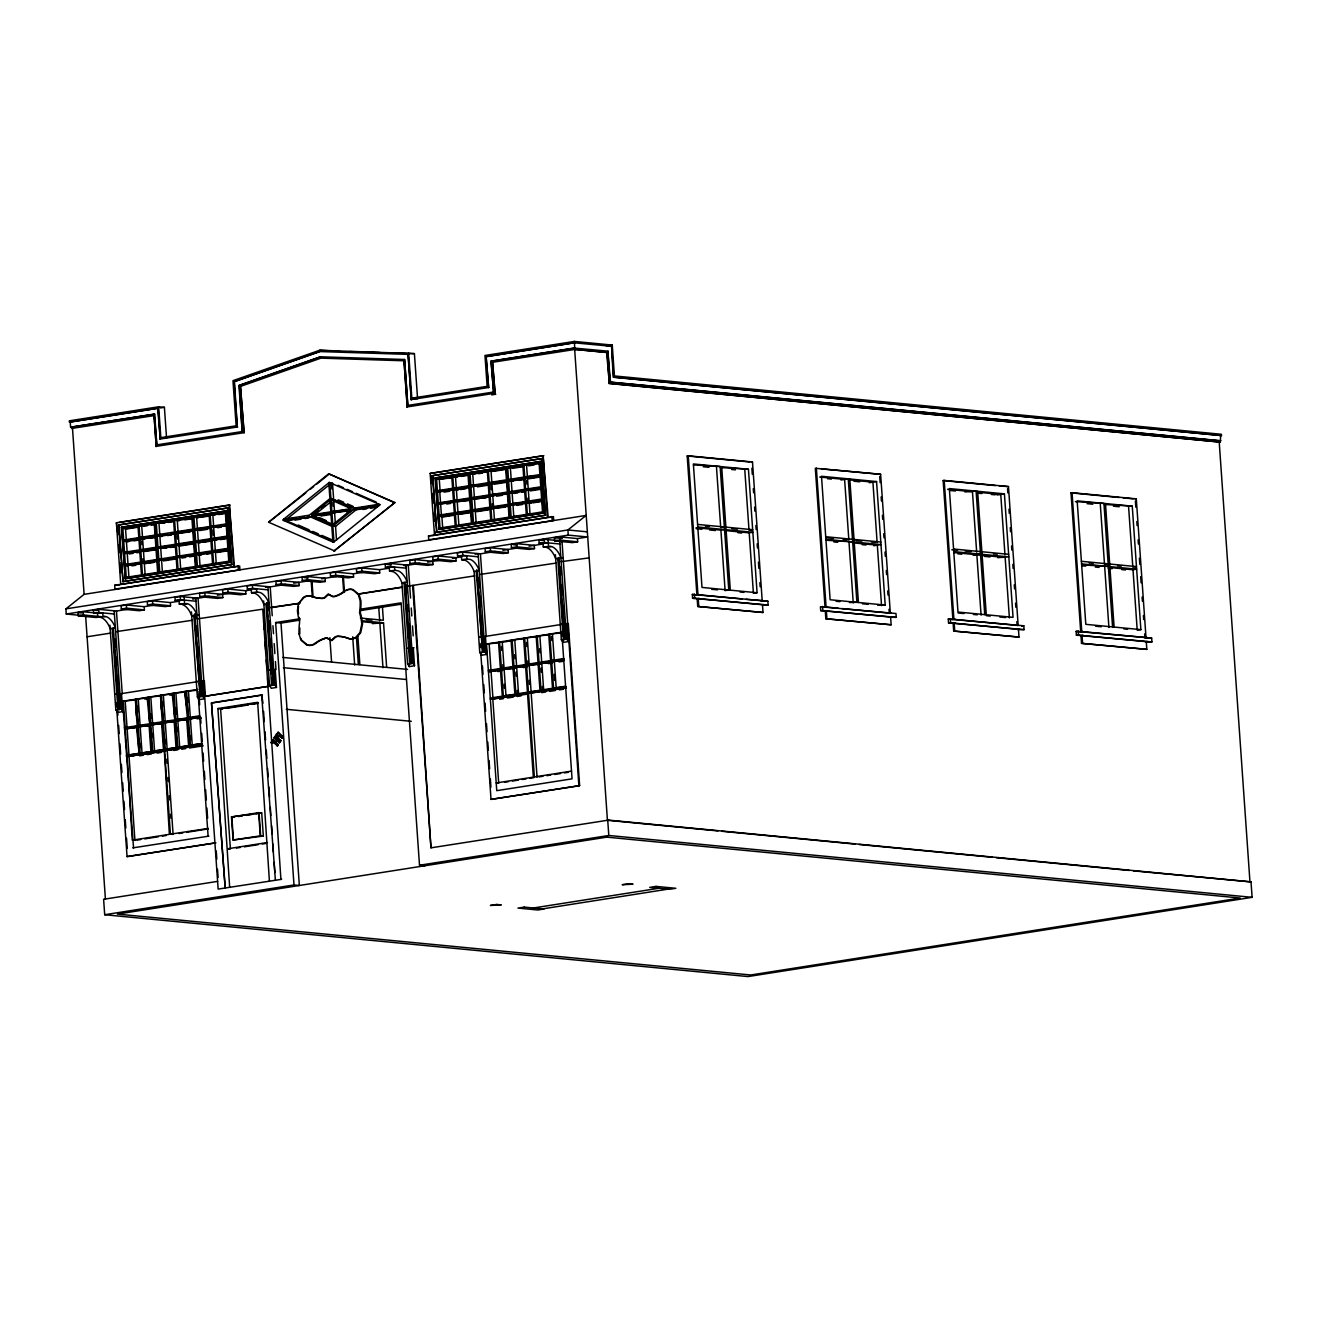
<?xml version="1.0" encoding="UTF-8"?>
<svg xmlns="http://www.w3.org/2000/svg" width="1318" height="1318" viewBox="0 0 1318 1318"><rect width="100%" height="100%" fill="white"/><g stroke="black" fill="none" stroke-linecap="round" stroke-linejoin="round"><path stroke-width="1.5" d="M344.377 637.072A39.985 32.225 -84.5 0 0 339.632 636.413A9.292 7.496 -84.5 0 0 335.711 637.022L331.988 640.532L327.095 638.192A9.292 7.496 -84.5 0 0 323.174 638.802A39.985 32.225 -84.5 0 0 315.529 642.937A13.246 10.676 -84.5 0 1 306.715 644.98L300.866 640.07L299.038 633.826A53.956 43.494 -84.5 0 1 299.647 622.014A53.989 43.527 -84.5 0 1 298.28 616.429L298.263 616.379A53.709 43.296 -84.5 0 1 297.423 610.662L298.346 603.99L303.387 597.351A13.246 10.676 -84.5 0 1 312.3 596.626L313.058 596.692A39.985 32.225 -84.5 0 0 321.098 598.356A9.292 7.496 -84.5 0 0 325.019 597.746L328.742 594.237L332.877 596.51A9.292 7.496 -84.5 0 0 336.798 595.884A39.985 32.225 -84.5 0 0 338.116 595.374M298.543 613.644A53.709 43.296 -84.5 0 1 298.181 610.745L298.494 606.231M312.086 596.675L312.168 596.642A39.985 32.225 -84.5 0 0 320.34 598.29A9.292 7.496 -84.5 0 0 324.261 597.664L327.984 594.154L332.103 596.428A9.292 7.496 -84.5 0 0 336.024 595.818A39.985 32.225 -84.5 0 0 343.668 591.683A13.246 10.676 -84.5 0 1 352.483 589.64L358.331 594.55L360.16 600.794A53.709 43.296 -84.5 0 1 360.127 606.659L360.111 606.708A53.989 43.527 -84.5 0 1 359.55 612.606A53.989 43.527 -84.5 0 1 361.791 623.958L359.946 632.656L355.811 637.269A13.246 10.676 -84.5 0 1 346.914 637.994A39.985 32.225 -84.5 0 0 338.858 636.33A9.292 7.496 -84.5 0 0 334.937 636.956L331.213 640.466L327.095 638.192M346.057 590.612A13.246 10.676 -84.5 0 1 353.257 589.706L359.089 594.632L360.934 600.876A53.709 43.296 -84.5 0 1 360.885 606.741L360.885 606.774A53.989 43.527 -84.5 0 1 360.308 612.672A53.989 43.527 -84.5 0 1 362.549 624.024L360.72 632.722L356.585 637.335A13.246 10.676 -84.5 0 1 347.672 638.077L346.914 637.994M299.104 604.056L300.01 602.046M300.422 601.403L304.145 597.433A13.246 10.676 -84.5 0 1 313.058 596.692L312.069 596.724M270.931 742.495L273.386 740.024L278.197 744.785L277.521 745.807L272.744 741.77L271.739 743.303L270.931 742.495L272.497 743.368L273.501 741.853L277.521 745.807M278.625 740.123L277.175 741.078L278.625 740.123L277.818 739.332L276.368 740.288L273.963 737.899L275.314 735.856L276.879 736.713L275.446 737.668L276.879 736.713M276.319 734.324L278.444 732.347L283.255 737.108L282.579 738.129L276.319 734.324L282.579 738.129M271.706 742.578L273.386 740.024M273.963 737.899L276.088 735.922M277.093 734.406L278.444 732.347M275.446 737.668L276.253 738.459L277.686 737.503L280.899 740.683L279.548 742.742L277.175 741.078M276.253 738.459L277.686 737.503M276.368 740.288L277.818 739.332M276.764 745.741L278.197 744.785M278.79 742.66L280.899 740.683M281.821 738.064L283.255 737.108M334.838 551.039L268.625 522.241L328.676 473.788L394.889 502.57L334.08 550.957L394.889 502.57M305.743 492.981L268.625 522.241M310.488 489.159L313.635 486.606M316.798 484.052L329.451 473.854M328.792 482.816L329.895 498.632L309.384 515.173L283.667 519.226L286.336 519.473L329.912 484.332M315.216 512.883L318.363 510.346M321.526 507.792L324.673 505.255M314.392 515.074L331.147 501.548M332.762 524.663L351.033 509.934L331.955 512.933L333.981 541.929M379.09 505.519L353.372 509.555L332.861 526.113L335.546 526.36L356.058 509.819L377.821 506.392M65.9 608.883L84.105 594.352L586.115 515.437L567.91 529.968L65.9 608.883L66.262 614.04L81.749 615.522M342.334 576.296L343.619 576.213L342.367 576.328M417.427 396.685L414.412 353.619L319.664 350.258L232.973 380.688L236.136 425.813L160.829 437.642L158.671 406.784L69.244 420.837L69.722 422.155L158.094 408.267L160.252 439.141L157.715 408.234L69.343 422.122M319.747 351.56L234.472 381.66L237.256 426.933L234.093 381.627L319.747 351.56L408.086 354.377L411.265 399.683L408.086 354.377M320.505 356.799L239.349 385.466L242.183 431.464L238.97 385.416L320.505 356.799L404.593 359.484L407.822 405.516L404.593 359.484M240.469 386.405L244.094 432.65L240.469 386.405L320.966 358.134L404.016 360.786L407.246 406.998L404.016 360.786M311.526 581.123L311.493 581.287M313.091 597.103L311.971 581.238M344.459 592.079L343.487 592.062L344.459 592.079L343.355 576.296M344.426 591.766L344.426 591.766A39.985 32.225 -84.5 0 1 341.346 593.775M1221.473 435.566L613.743 377.146L611.585 346.272L613.216 377.228L1221.473 435.566L1221.391 434.281L614.419 375.943L612.26 345.069L574.401 341.428L484.975 355.481L487.133 386.355L411.826 398.184L408.679 353.076M486.111 356.601L488.649 387.508L486.111 356.601L574.483 342.713M160.434 407.954L164.404 407.328L166.562 438.202L160.829 437.642M486.49 356.634L574.862 342.746M70.249 422.073L70.595 427.213L154.651 414.099L156.809 444.973L154.272 414.066M491.037 361.132L493.575 392.039L491.037 361.132L574.697 347.968L574.401 341.428M154.651 414.099L70.595 427.213M491.416 361.165L575.093 348.018M71.501 427.18L71.6 428.465L154.074 415.598L156.232 446.456L154.074 415.598M492.553 362.285L495.09 393.192L492.553 362.285L575.043 349.418M606.379 345.991L612.26 345.069M1220.929 440.772L610.514 382.088L607.845 351.296L610.003 382.171L1220.419 440.855L1220.567 435.615M607.17 352.499L574.648 349.385L607.17 352.499L609.328 383.373L1220.122 442.09L1220.023 440.805M159.873 439.092L237.652 426.966M410.87 399.634L488.649 387.508M156.43 444.94L242.578 431.497M407.443 405.483L493.575 392.039M155.853 446.423L244.094 432.65M406.867 406.965L495.09 393.192M491.713 394.889L495.782 394.247M606.642 352.581L609.328 383.373M229.365 504.992L233.681 566.74L120.729 584.5L116.412 522.752L229.365 504.992L234.439 566.822L237.932 566.262M434.479 535.174L430.162 473.426L543.115 455.682L548.189 517.496M119.18 522.505L230.123 505.074M543.873 455.748L430.162 473.426M118.669 524.992L227.833 507.941L231.787 564.532L123.019 581.633L118.669 524.992L227.833 507.941M432.436 475.683L541.583 458.615L545.537 515.206L436.769 532.307L432.436 475.683L541.583 458.615M121.338 527.282L226.301 510.873L229.892 562.325L125.309 578.767L121.338 527.282L226.301 510.873M435.088 477.956L540.051 461.547L543.659 512.999L439.075 529.441L435.088 477.956L540.051 461.547M122.854 528.436L138.011 526.047L138.818 537.629L123.661 540.018L122.854 528.436L127.434 528.88L138.818 527.085M139.065 525.898L154.222 523.51L155.03 535.075L139.873 537.464L139.065 525.898L155.013 524.07M156.315 523.18L173.581 520.462L174.388 532.044L157.122 534.762L156.315 523.18L164.734 523.015M174.619 520.297L191.868 517.595L192.692 529.161L175.426 531.879L174.619 520.297L179.215 520.742M201.242 528.502L194.784 528.831L193.96 517.266L225.345 512.323L226.152 523.905L210.995 526.294L210.172 514.712L214.768 515.157M440.097 490.955L437.411 490.691L436.604 479.109L454.446 476.984L439.289 479.373L440.097 490.955L443.886 490.345M452.815 476.572L467.989 474.183L468.796 485.765L453.623 488.138L452.815 476.572L457.412 477.001M470.081 473.854L487.331 471.136L488.138 482.717L470.888 485.436L470.081 473.854L474.661 474.299M488.368 470.971L505.634 468.269L506.441 479.834L489.192 482.553L488.368 470.971L492.965 471.416M507.727 467.939L522.884 465.551L523.691 477.132L508.534 479.505L507.727 467.939L523.674 466.111M523.938 465.386L539.095 462.997L539.902 474.579L524.745 476.968L523.938 465.386L539.886 463.557M138.802 526.607L125.523 528.699L126.33 540.265L123.661 540.018M174.338 521.022L159 523.427L159.808 535.009L157.122 534.762M192.642 518.139L177.304 520.561L178.111 532.143M226.119 512.883L212.857 514.976L213.664 526.541L217.454 525.948M468.763 474.744L455.501 476.819L456.308 488.401L469.57 486.309M488.088 471.696L472.75 474.118L473.557 485.683L477.396 485.09M506.392 468.829L491.054 471.234L491.861 482.816L503.361 481.004M143.646 526.327L147.435 525.734M151.224 525.141L155.03 524.548M168.572 522.406L172.411 521.813M184.965 519.836L190.715 518.93M200.451 517.397L208.03 516.211M218.557 514.564L224.241 513.658M450.674 478.072L436.604 479.109M461.201 476.408L466.885 475.518M478.5 473.689L482.339 473.096M494.876 471.119L506.392 469.307M512.307 468.384L523.691 466.588M528.518 465.831L534.218 464.941M194.784 528.831L209.941 526.459L209.134 514.877L211.803 515.124L196.646 517.513L197.453 529.095M437.411 490.691L452.585 488.303L451.777 476.737M128.225 539.968L139.609 538.189M146.331 537.134L150.137 536.525M163.63 534.416L167.468 533.806M171.307 533.197L175.146 532.604M180.022 531.829L193.449 529.721M205.031 527.908L210.715 527.002M221.243 525.355L226.927 524.465M447.675 489.752L453.359 488.863M481.235 484.48L486.985 483.574M515.009 479.175L520.692 478.286M524.745 476.968L536.904 475.732M123.744 541.303L138.917 538.914L139.675 549.853L124.518 552.242L123.744 541.303L128.34 541.747M139.955 538.749L155.129 536.377L155.886 547.299L140.729 549.688L139.955 538.749L144.552 539.194M160.664 547.234L157.979 546.97L157.221 536.047L177.156 533.592L159.89 536.294L160.664 547.234L170.253 545.718M175.525 533.164L192.774 530.446L193.532 541.385L176.282 544.103L175.525 533.164L189.693 532.093M194.866 530.116L210.04 527.744L210.798 538.667L195.624 541.055L194.866 530.116L210.814 528.287M211.078 527.579L226.235 525.19L227.009 536.129L211.836 538.502L211.078 527.579L227.026 525.75M437.51 491.976L452.667 489.588L453.441 500.527L438.268 502.916L437.51 491.976L454.957 489.818M453.721 489.423L468.879 487.05L469.653 497.973L454.479 500.362L453.721 489.423L458.302 489.868M470.971 486.721L488.237 484.003L488.994 494.942L471.745 497.644L470.971 486.721L488.994 484.563M489.275 483.838L506.524 481.119L507.298 492.059L490.032 494.777L489.275 483.838L507.298 481.68M508.616 480.806L523.79 478.418L524.548 489.34L509.391 491.729L508.616 480.806L513.213 481.235M524.828 478.253L540.001 475.864L540.759 486.803L525.602 489.176L524.828 478.253L529.424 478.698L540.792 476.902M139.692 539.474L126.429 541.566L127.187 552.489L124.518 552.242M155.903 536.92L142.641 539.013L143.398 549.952L140.729 549.688M193.532 531.006L178.194 533.428L178.968 544.35L176.282 544.103M469.669 487.594L456.39 489.686L457.165 500.626L454.479 500.362M524.564 478.978L511.302 481.054L512.059 491.993L509.391 491.729M540.775 476.424L527.513 478.5L528.271 489.439L539.655 487.66M134.024 540.841L139.708 539.952M150.236 538.304L155.919 537.414M167.551 535.569L171.389 534.976M199.463 530.561L207.041 529.375M217.569 527.711L221.358 527.118M443.985 492.125L449.685 491.235M460.196 489.571L465.88 488.681M477.478 486.853L488.978 485.04M493.871 484.283L507.282 482.174M518.897 480.345L524.58 479.455M331.856 511.648L350.95 508.649L331.032 499.901L331.856 511.648L347.903 509.802M379.007 504.234L353.29 508.27L330.933 498.468L329.829 482.652M699.001 594.55L696.909 594.879L687.189 455.962L688.243 455.797L752.496 461.975L762.216 600.893M286.336 519.473L296.237 517.925M300.191 517.299L304.145 516.672M316.304 514.761L329.665 512.669M357.936 508.221L371.791 506.046M375.745 505.42L379.699 504.794M283.749 520.511L312.152 516.722L332.63 525.717M331.724 524.828L311.806 516.096L330.9 513.097L332.927 542.093M312.152 516.722L286.434 520.758L333.784 541.55M311.806 516.096L331.675 513.658M331.955 512.933L351.807 510.494M295.034 520.083L300.982 519.16M304.936 518.534L308.89 517.908M320.982 516.013L330.521 514.514M346.848 511.944L350.67 511.351M362.681 509.456L366.635 508.83M370.605 508.204L376.536 507.282M157.979 546.97L175.245 544.268L174.47 533.329M132.871 551.599L138.571 550.71M149.082 549.046L154.783 548.156M182.79 543.757L194.306 541.945M200.204 541.023L211.572 539.227M216.416 538.469L227.783 536.673M442.453 502.833L453.837 501.054M459.059 500.329L470.427 498.534M476.325 497.611L489.752 495.502M490.032 494.777L498.468 494.135M502.306 493.525L506.145 492.916M517.76 491.103L523.444 490.197M124.6 553.527L139.774 551.138L140.532 562.078L125.375 564.45L124.6 553.527L140.548 551.698M140.812 550.973L155.985 548.585L156.743 559.524L141.586 561.913L140.812 550.973L145.408 551.418L156.776 549.622M158.078 548.255L175.327 545.553L176.085 556.476L158.835 559.194L158.078 548.255L166.496 548.107M176.365 545.388L193.631 542.67L194.389 553.609L177.139 556.311L176.365 545.388L180.961 545.817L192.461 544.021M195.723 542.341L213.565 540.215L198.392 542.604L199.166 553.527L196.481 553.28L195.723 542.341L200.303 542.785M211.934 539.787L227.091 537.414L227.866 548.337L212.692 550.726L211.934 539.787L216.514 540.232M438.367 504.201L453.524 501.812L454.282 512.751L439.125 515.124L438.367 504.201L453.919 502.339M454.578 501.647L469.735 499.258L470.493 510.198L455.336 512.587L454.578 501.647L468.631 500.593M471.828 498.929L489.077 496.227L489.851 507.15L472.585 509.868L471.828 498.929L485.996 497.874M490.131 496.062L507.381 493.344L508.155 504.283L490.889 506.985L490.131 496.062L508.138 493.904M509.473 493.014L524.646 490.642L525.404 501.565L510.247 503.954L509.473 493.014L525.421 491.186M525.684 490.477L540.858 488.088L541.616 499.011L526.459 501.4L525.684 490.477L541.632 488.649M156.76 549.145L143.497 551.237L144.255 562.16L157.517 560.084M176.085 546.113L160.747 548.519L161.504 559.458L165.343 558.848M194.389 543.23L179.05 545.636L179.808 556.575L177.139 556.311M227.882 537.958L214.603 540.051L215.378 550.99L224.851 549.491M470.51 499.819L457.247 501.911L458.005 512.834L467.495 511.351M489.851 496.787L474.496 499.192L475.271 510.132L490.609 507.71M129.197 553.955L132.986 553.362M136.775 552.769L140.565 552.176M170.335 547.497L176.085 546.591M204.109 542.192L209.793 541.286M220.32 539.639L226.004 538.749M446.736 504.036L450.525 503.443M496.639 496.194L502.389 495.288M514.069 493.459L517.859 492.866M521.648 492.273L525.437 491.663M530.281 490.906L541.649 489.126M693.532 464.892L720.139 466.523L728.772 590.019L725.114 590.596L720.897 530.133L696.036 527.744M751.458 462.14L752.496 461.975M196.481 553.28L211.654 550.891L210.88 539.952M445.204 514.761L450.904 513.855M125.375 564.45L131.833 564.12M135.622 563.527L141.306 562.621M169.182 558.239L174.932 557.349M185.574 555.669L191.324 554.763M202.956 552.934L206.745 552.341M495.486 506.952L501.235 506.046M505.074 505.437L508.913 504.843M510.247 503.954L526.195 502.125M526.459 501.4L534.811 500.774M538.601 500.165L542.406 499.571M125.457 565.735L140.614 563.363L141.438 574.928L126.264 577.317L125.457 565.735L141.405 563.906M141.669 563.198L156.826 560.809L157.649 572.391L142.476 574.763L141.669 563.198L146.265 563.626M158.918 560.479L176.184 557.761L176.991 569.343L159.742 572.061L158.918 560.479L176.942 558.321M177.222 557.596L194.487 554.894L195.295 566.46L178.029 569.178L177.222 557.596L195.245 555.455M196.58 554.565L211.737 552.176L212.544 563.758L197.387 566.13L196.58 554.565L201.16 555.01M212.791 552.011L227.948 549.622L228.755 561.204L213.598 563.593L212.791 552.011L217.371 552.456L228.755 550.66M439.207 516.425L454.38 514.036L455.188 525.618L440.031 527.991L439.207 516.425L443.804 516.854L455.171 515.074M455.418 513.872L470.592 511.483L471.399 523.065L456.242 525.454L455.418 513.872L460.015 514.317L471.383 512.521M489.934 508.451L490.741 520.017L473.491 522.735L472.684 511.153L492.619 508.699L475.353 511.417L476.16 522.999M490.988 508.287L508.237 505.568L509.045 517.15L491.795 519.852L490.988 508.287L505.156 507.216M510.33 505.239L525.503 502.85L526.31 514.432L511.137 516.821L510.33 505.239L526.277 503.41M526.541 502.685L541.714 500.313L542.522 511.878L527.348 514.267L526.541 502.685L531.138 503.13M157.616 561.369L144.337 563.445L145.161 575.027L156.529 573.231M212.528 552.736L199.249 554.812L200.056 566.394M228.739 550.183L215.46 552.275L216.267 563.84M455.155 514.597L441.892 516.672L442.7 528.254L440.031 527.991M471.366 512.043L458.104 514.119L458.911 525.701M508.995 506.128L493.657 508.534L494.464 520.116M542.489 500.856L529.226 502.949L530.034 514.531L533.823 513.921M131.948 565.883L135.738 565.29M148.16 563.33L153.844 562.44M163.514 560.924L176.942 558.816M181.818 558.041L185.657 557.448M189.479 556.839L195.245 555.932M206.86 554.104L210.649 553.511M488.78 509.786L477.264 511.598L472.684 511.153M516.821 505.387L522.505 504.481M533.032 502.833L540.611 501.647M721.836 467.626L748.443 469.257L757.076 592.738L753.418 593.314L749.201 532.851L726.251 530.643M842.153 608.587L890.342 613.216L880.622 474.299L815.315 468.285L825.035 607.203M134.634 576.674L140.318 575.785M159.742 572.061L173.91 570.513M184.553 568.832L190.303 567.926M201.951 566.097L205.756 565.504M209.546 564.911L213.335 564.302M218.162 563.544L223.862 562.654M444.594 527.958L450.278 527.068M462.7 525.108L466.49 524.515M478.088 522.686L483.838 521.78M487.676 521.187L491.515 520.577M496.392 519.819L500.23 519.21M504.053 518.6L507.891 518.007M511.137 516.821L517.612 516.475M521.401 515.882L525.19 515.289M537.612 513.328L543.296 512.438M124.93 578.734L229.892 562.325M438.68 529.408L543.659 512.999M122.64 581.6L231.787 564.532M436.39 532.274L545.537 515.206M114.732 585.241L239.662 565.999L239.942 569.854L114.995 589.113L114.732 585.241L119.74 584.846M428.482 535.915L553.428 516.672L553.692 520.528L428.762 539.787L428.482 535.915L430.014 536.064M431.76 535.8L547.431 517.414L543.115 455.682M549.936 517.216L553.428 516.672M840.95 479.999L848.265 478.846L856.898 602.326L849.418 602.54M880.622 474.299L821.345 468.862M869.254 482.717L876.569 481.564L885.202 605.061L877.722 605.259M66.262 614.04L568.272 535.124L587.63 536.97L577.432 538.584L559.606 536.871L554.367 537.695L554.598 540.907L572.424 542.621L577.646 541.797L577.432 538.584M78.207 615.803L83.446 614.979L101.272 616.692L96.033 617.516L78.207 615.803L77.993 612.573L83.215 611.75L95.094 612.903M105.489 616.379L102.969 616.132L102.755 612.919L93.644 613.364L93.413 610.152L98.636 609.328L116.462 611.041L127.714 609.278M126.363 604.978L121.124 605.802L121.355 609.015L139.181 610.728L144.403 609.904L144.173 606.692L126.363 604.978L126.577 608.191L144.403 609.904M152.509 600.86L147.27 601.683L147.501 604.896L165.327 606.609L170.549 605.786L170.335 602.573L152.509 600.86L152.723 604.072L170.549 605.786M203.829 680.862L198.046 598.224L180.22 596.51L174.997 597.334L175.212 600.547L184.322 600.102M204.801 592.639L199.562 593.462L199.792 596.675L217.618 598.388L222.841 597.581L222.627 594.352L204.801 592.639L205.015 595.868L222.841 597.581M227.8 589.031L222.577 589.854L222.808 593.067L240.617 594.78L245.856 593.957L245.626 590.744L227.8 589.031L228.03 592.243L245.856 593.957M285.891 584.418L270.206 586.872L252.381 585.159L247.158 585.983L247.372 589.195L256.483 588.751L256.713 591.963L251.491 592.787L251.26 589.574M281.146 580.645L275.923 581.469L276.137 584.681L293.963 586.395L299.186 585.571L298.972 582.358L281.146 580.645L281.377 583.858L299.186 585.571M307.292 576.526L302.069 577.35L302.283 580.563L320.109 582.276L325.332 581.469L325.118 578.24L307.292 576.526L307.522 579.755L325.332 581.469M335.53 572.094L330.307 572.918L330.521 576.131L348.347 577.844L353.57 577.02L353.356 573.808L335.53 572.094L335.761 575.307L353.57 577.02M361.676 567.976L356.453 568.799L356.667 572.012L374.493 573.725L379.716 572.918L379.502 569.689L361.676 567.976L361.906 571.205L379.716 572.918M410.557 598.026L408.267 565.175L390.441 563.461L385.202 564.285L385.433 567.498L394.543 567.053L394.774 570.266L389.535 571.089L389.321 567.877M415.022 559.59L409.783 560.414L410.013 563.643L427.839 565.356L433.062 564.532L432.831 561.303L415.022 559.59L415.236 562.819L433.062 564.532M438.021 555.982L432.798 556.806L433.012 560.018L450.838 561.732L456.077 560.908L455.847 557.695L438.021 555.982L438.251 559.194L456.077 560.908M495.42 551.468L480.427 553.824L462.602 552.11L457.379 552.934L457.593 556.147L466.704 555.702L466.934 558.914L461.695 559.738L461.481 556.525M490.312 547.761L485.09 548.585L485.304 551.797L503.13 553.511L508.369 552.687L508.138 549.474L490.312 547.761L490.543 550.973L508.369 552.687M516.458 543.642L511.236 544.466L511.45 547.695L529.276 549.408L534.515 548.585L534.284 545.355L516.458 543.642L516.689 546.871L534.515 548.585M548.288 542.884L539.177 543.329L538.947 540.116L544.186 539.293L557.761 540.594M93.644 613.364L98.866 612.54L114.402 614.04M121.355 609.015L126.577 608.191M147.501 604.896L152.723 604.072M175.212 600.547L180.451 599.723L195.97 601.222M199.792 596.675L205.015 595.868M222.808 593.067L228.03 592.243M247.372 589.195L252.611 588.372L268.131 589.871M276.137 584.681L281.377 583.858M302.283 580.563L307.522 579.755M330.521 576.131L335.761 575.307M356.667 572.012L361.906 571.205M385.433 567.498L390.655 566.674L406.191 568.173M410.013 563.643L415.236 562.819M433.012 560.018L438.251 559.194M457.593 556.147L462.832 555.339L478.352 556.822M485.304 551.797L490.543 550.973M511.45 547.695L516.689 546.871M539.177 543.329L544.4 542.505L559.936 544.005M554.598 540.907L559.837 540.083L577.646 541.797M265.544 587.218L267.916 586.658L274.77 684.734L276.483 687.452L271.244 688.276L269.547 685.558L263.633 600.992M403.588 565.521L405.96 564.961L412.831 663.036L414.527 665.755L409.305 666.579L407.591 663.86L401.924 582.82A19.688 11.401 81.1 0 0 393.061 571.666L389.535 571.089M954.973 619.163L952.881 619.493L943.161 480.576L944.199 480.411L1008.468 486.573L1018.171 625.506M144.173 606.692L155.59 604.896M170.335 602.573L179.693 601.107M192.807 599.047L209.644 596.395M217.388 595.176L230.518 593.116M245.626 590.744L251.441 589.821M293.733 583.182L310.373 580.563M321.625 578.8L336.617 576.444M353.356 573.808L364.757 572.012M379.502 569.689L389.304 568.157M404.774 565.719L419.865 563.346M427.609 562.127L442.716 559.755M452.354 558.239L461.646 556.789M502.916 550.298L519.556 547.678M529.062 546.179L543.659 543.889M97.746 616.956L106.494 616.709A19.688 11.401 81.1 0 1 115.358 627.862L110.135 628.686A19.688 11.401 81.1 0 0 101.272 617.532L97.746 616.956L97.516 613.743M179.1 600.926L179.314 604.138L188.079 603.891A19.688 11.401 81.1 0 1 196.942 615.045L199.232 615.259M543.049 543.708L543.28 546.921L552.028 546.673A19.688 11.401 81.1 0 1 560.891 557.827L563.198 558.041M179.314 604.138L187.057 603.562M543.28 546.921L551.023 546.344M1220.122 442.09L608.801 383.456M724.373 526.986L720.715 527.562L716.481 467.099M720.897 530.133L724.554 529.556M1008.468 486.573L999.39 485.98M196.942 615.045L191.703 615.868A19.688 11.401 81.1 0 0 182.84 604.715L181.835 604.369M401.924 582.82L407.163 581.996A19.688 11.401 81.1 0 0 398.3 570.842L394.774 570.266M461.695 559.738L465.221 560.315A19.688 11.401 81.1 0 1 474.085 571.468L479.324 570.645A19.688 11.401 81.1 0 0 470.46 559.491L466.934 558.914M560.891 557.827L555.669 558.651A19.688 11.401 81.1 0 0 546.805 547.497L545.784 547.168M270.898 607.713L299.071 603.282M357.442 594.105L401.71 587.136M408.959 585.999L474.678 575.867M87.07 636.792L110.728 633.085M192.263 620.267L115.638 631.734M299.845 603.347L269.366 607.565M358.199 594.171L402.484 587.218M556.229 563.05L479.587 574.516M589.08 557.876L561.171 561.682M749.201 532.851L752.858 532.274L697.782 526.986M997.083 495.008L1004.415 493.855L1013.048 617.335L957.972 612.046L949.339 488.566L1004.415 493.855M1082.803 631.454L1080.711 631.783L1071.007 492.866L1072.045 492.701L1136.297 498.863L1146.017 637.797M275.643 622.574L280.998 623.084L299.351 885.482L293.996 884.971L275.643 622.574L299.927 618.752M360.654 609.196L401.15 602.837L419.503 865.251L424.857 865.761M280.998 623.084L299.219 620.218M359.946 610.662L400.425 604.303M826.073 540.248L852.68 541.879M1075.422 501.614L1103.94 503.427L1112.573 626.907M1135.259 499.028L1136.297 498.863M386.635 667.155L383.538 622.821L372.384 623.612M873.653 545.751L880.984 544.598L825.908 539.309M1105.637 504.514L1132.244 506.145L1140.877 629.625L1137.22 630.202L1133.002 569.755L1110.053 567.547M699.265 598.405L692.593 598.306L692.329 594.434L767.85 601.173L768.114 605.028L762.957 605.061M692.593 598.306L768.114 605.028M973.195 555.323L980.51 554.17M978.384 554.894L982.042 554.318M114.715 694.289L117.582 694.042M196.3 681.472L199.15 681.208L194.454 614.007M406.521 648.423L410.425 647.995L409.997 641.899M478.681 637.072L482.586 636.66L482.981 642.443M560.249 624.254L563.115 623.991L564.186 639.428L565.241 639.263L558.799 558.157M197.832 681.62L121.487 693.614L122.739 711.621L117.516 712.445L115.803 709.727L109.888 625.16M267.603 678.226L268.18 686.349L205.427 696.217L204.339 680.78L203.054 680.796L204.323 698.804L199.084 699.627L197.37 696.909L191.44 611.914M561.781 624.403L485.436 636.396L486.704 654.403L481.465 655.227L479.752 652.509L474.085 571.468M480.839 653.712L491.021 799.383L579.64 785.643L568.305 623.562L567.02 623.579L568.272 641.586L563.05 642.41L561.336 639.691L555.389 554.697M697.173 598.734L697.716 606.461L763.023 612.475L762.479 604.748L698.227 598.57L698.771 606.296M133.563 847.968L122.541 701.258L197.848 689.413M562.341 639.922L572.061 778.839L496.754 790.668L486.507 644.041L561.798 632.195L562.078 636.05M761.161 601.057L763.254 600.728M122.541 701.258L135.243 699.94M136.38 699.265L138.225 725.641L135.622 699.199L147.88 697.947M150.845 697.486L152.69 723.846L150.005 723.598L148.16 697.222L160.434 695.97M161.488 695.327L163.333 721.687L160.714 695.245L172.987 694.009M187.37 718.392L175.113 719.644L173.268 693.284L185.525 692.032M186.579 691.373L188.425 717.75L185.822 691.307L196.514 690.303M486.507 644.041L499.209 642.723M502.257 642.245L513.756 640.433L511.071 640.169L512.916 666.546L501.417 668.358L499.571 641.981L502.257 642.245L504.102 668.605L501.417 668.358M514.794 640.268L516.64 666.628L513.971 666.381L512.125 640.004L524.383 638.752M527.348 638.291L529.193 664.667L526.525 664.404L524.679 638.044L538.864 636.479L536.179 636.232L538.024 662.592L513.971 666.381M548.733 634.255L550.578 660.631L539.062 662.427L537.217 636.067L549.491 634.815M552.456 634.353L554.301 660.713L551.616 660.466L549.771 634.09L562.473 632.772M144.799 699.117L148.637 698.507M169.907 695.163L173.745 694.553M767.85 601.173L746.153 599.344M762.479 604.748L763.534 604.583M479.752 652.509L486.523 651.833M272.908 677.419L273.436 685.146L272.398 685.311L271.854 677.584M404.016 582.49L409.684 663.531L411.496 663.432L411.232 659.577M763.023 612.475L697.716 606.461M889.568 617.236L896.24 617.351L895.976 613.496L820.439 606.758L820.719 610.613L827.391 610.728M211.473 702.873L225.197 888.184L211.473 702.873L261.672 694.981L263.007 703.219M212.231 702.955L262.447 695.064M1108.174 563.89L1104.517 564.466L1100.283 504.003M820.719 610.613L896.24 617.351M1081.748 564.829L1108.356 566.46M229.662 887.278L217.915 708.557L257.653 702.313L269.399 881.034M258.344 702.889L220.6 708.82L230.403 849.023L227.717 848.776L267.472 842.515M226.482 708.376L248.344 704.949M252.315 704.323L258.279 703.384M137.467 725.559L149.725 723.829L147.122 697.387L148.308 703.548M150.005 723.598L162.279 721.852L160.434 695.492M162.559 721.621L174.833 719.892L172.213 693.449L173.268 697.568M175.113 719.644L187.387 717.915L184.767 691.472L186.53 705.74M187.667 717.667L199.693 715.789M551.616 660.466L563.643 658.572M133.085 726.926L137.088 726.3M142.047 725.526L147.814 724.62M158.44 722.939L162.279 722.346M167.155 721.572L172.905 720.666M192.346 717.618L196.349 716.992M493.031 670.351L499.044 669.396M509.852 667.699L513.674 667.106M518.567 666.331L524.317 665.425M534.943 663.761L538.782 663.152M543.659 662.394L549.408 661.488M560.315 659.774L564.318 659.148M1133.002 569.755L1136.66 569.178L1081.584 563.89M136.512 727.025L124.469 728.903L139.181 727.272L136.512 727.025L139.115 753.468L138.406 743.319M137.55 726.861L149.824 725.114L138.308 726.926L140.153 753.303L151.669 751.491L139.395 753.221L137.55 726.861L149.807 725.608M150.104 724.884L164.289 723.335L150.104 724.884L151.949 751.244L154.618 751.507L152.773 725.131M162.658 722.907L174.915 721.177L163.416 722.972L165.261 749.349L176.76 747.537L164.486 749.283L162.658 722.907L174.915 721.654M175.195 720.93L189.38 719.381L175.195 720.93L177.04 747.306L179.726 747.553L177.881 721.193M189.594 745.329L202.379 743.517L189.594 745.329L187.749 718.969L200.55 717.14L200.962 723.236M501.515 669.643L515.684 668.094L501.515 669.643L503.344 696.003L515.618 694.751M514.053 667.666L525.569 665.854L527.414 692.23L515.898 694.026L514.053 667.666L526.327 666.414M526.607 665.689L538.106 663.877L539.952 690.253L528.452 692.065L526.607 665.689L540.792 664.14M539.161 663.712L550.66 661.916L552.506 688.276L541.006 690.088L539.161 663.712L551.418 662.476M566.246 686.793L553.56 688.111L551.715 661.751L563.742 659.857M200.55 717.14L188.523 719.035L190.352 745.411M825.299 611.058L825.842 618.768L891.149 624.781L890.606 617.071L826.353 610.893L826.897 618.603M187.749 718.969L200.451 717.651M490.28 698.062L502.306 696.168L500.461 669.808L488.434 671.686L501.137 670.368M551.715 661.751L564.417 660.433M197.107 718.854L201.127 718.211M497.792 671.57L501.812 670.944M523.246 667.583L527.085 666.974M548.354 663.629L552.176 663.02M559.063 661.949L563.083 661.323M891.38 613.051L889.288 613.381L889.007 609.295M890.606 617.071L891.643 616.906M891.149 624.781L825.842 618.768M955.237 623.019L948.548 622.903L948.285 619.048L1023.806 625.786L1024.086 629.642L1017.397 629.526M948.548 622.903L1024.086 629.642M138.341 753.385L126.314 755.28L128.999 755.527L127.154 729.167M151.949 751.244L164.206 749.514L152.707 751.326L150.862 724.949L162.361 723.137L162.789 729.233M177.04 747.306L189.314 745.576L177.815 747.372L175.969 721.012L187.469 719.2L187.749 723.252M503.344 696.003L514.86 694.191L513.015 667.831M553.56 688.111L565.587 686.217M139.115 753.468L127.088 755.346L125.243 728.986L137.27 727.091L137.698 733.17M135.013 754.588L139.016 753.962M147.83 752.578L142.064 753.484L140.219 727.108M160.368 750.601L164.206 749.991M172.922 748.624L167.172 749.53L165.327 723.17M185.476 746.663L189.314 746.054M198.293 744.637L192.28 745.593L190.435 719.216M494.958 697.996L504.975 696.431M520.495 693.993L524.333 693.383M528.452 692.065L540.709 690.813M545.603 690.039L549.425 689.446M565.669 687.518L490.362 699.347L528.024 694.059M164.305 750.799L169.379 834.343L132.261 840.176L127.171 756.631L202.478 744.802L126.413 756.565L164.256 751.293M167.254 750.815L173.103 834.426L170.434 834.179L164.585 750.568L202.428 745.296M571.518 771.112L534.383 776.961L528.534 693.35L566.394 688.078M139.576 755.857L143.497 755.23M147.402 754.621L151.306 754.011M157.172 753.089L161.076 752.463M173.844 750.469L177.749 749.843M181.67 749.234L185.574 748.624M189.479 747.998L203.153 745.856M499.637 699.248L503.542 698.639M507.446 698.013L513.312 697.09M517.216 696.481L521.121 695.871M541.714 692.625L545.619 692.016M549.524 691.406L555.389 690.484M559.293 689.874L563.214 689.248M953.145 623.348L953.688 631.058L1018.979 637.072L1018.452 629.361L954.183 623.183L954.726 630.894M1021.714 626.099L1023.806 625.786M1018.452 629.361L1019.489 629.197M1018.979 637.072L953.688 631.058M1083.083 635.309L1076.394 635.194L1076.131 631.338L1151.652 638.077L1151.916 641.932L1145.243 641.817M1076.394 635.194L1151.916 641.932M1080.991 635.638L1081.518 643.349L1146.825 649.362L1146.281 641.652L1082.029 635.474L1082.572 643.184M1147.055 637.632L1144.963 637.961L1144.683 633.876M1151.652 638.077L1081.765 631.619L1072.045 492.701M1146.281 641.652L1147.335 641.487M1146.825 649.362L1081.518 643.349M231.457 816.88L261.705 812.893L263.32 836.04L233.072 840.027L231.457 816.88L234.522 817.16M238.393 816.55L242.281 815.941M246.169 815.331L252.002 814.425M255.873 813.816L261.705 812.893M170.434 834.179L208.326 828.412M136.891 840.126L140.795 839.517M144.7 838.891L158.391 836.749M162.295 836.123L166.2 835.513M178.968 833.503L182.873 832.894M186.794 832.284L208.277 828.907M504.563 782.282L508.468 781.656M512.372 781.047L518.238 780.124M522.142 779.515L526.063 778.889M529.968 778.279L533.872 777.669M539.013 776.912L542.934 776.286M546.838 775.676L550.743 775.066M554.647 774.457L560.512 773.534M564.417 772.908L568.338 772.299M132.788 847.886L208.87 836.123M127.055 856.601L215.674 842.861L127.055 856.601L116.874 710.929M491.021 799.383L579.64 785.643M233.072 840.027L260.651 835.793L259.036 812.629L231.836 816.913L233.451 840.06M236.367 848.084L240.337 847.458M244.308 846.831L258.213 844.657M262.2 844.031L266.17 843.405M1252.1 897.327L608.801 835.48L607.713 820.043L1251.013 881.89L1252.1 897.327L747.998 976.572L104.699 914.725L103.611 899.288L217.618 881.38M412.616 585.423L430.97 847.836L608.488 820.125M203.582 680.714L218.145 889.09L281.673 879.304M104.699 914.725L293.996 884.971M419.503 865.251L608.801 835.48M533.411 907.987L658.918 888.266M542.588 908.876L668.094 889.139M1133.332 870.852L1251.013 881.89M256.713 591.963L260.239 592.54A19.688 11.401 81.1 0 1 269.103 603.693L263.88 604.517A19.688 11.401 81.1 0 0 255.017 593.364L251.491 592.787M339.566 351.263L319.664 350.258M349.682 351.577L380.029 352.532M392.154 352.911L414.412 353.619M574.351 342.828L611.585 346.272M608.356 351.214L574.566 348.1L607.433 820.29L717.931 830.917M411.826 398.184L417.575 398.744M687.189 455.962L749.448 461.943M943.161 480.576L995.37 485.584M1071.007 492.866L1119.196 497.496M1123.2 497.874L1133.249 498.847M158.671 406.784L164.404 407.328M748.443 469.257L693.367 463.952L702 587.433L757.076 592.738M876.569 481.564L821.493 476.276L830.126 599.756L885.202 605.061M1132.244 506.145L1077.168 500.856L1085.801 624.337L1140.877 629.625M819.747 477.034L844.607 479.423L848.841 539.886M849.962 479.933L872.911 482.141L877.145 542.604M947.593 489.324L972.453 491.713L976.671 552.176M977.808 492.224L1000.757 494.431L1004.975 554.894M703.268 466.753L709.002 467.313M731.556 469.488L735.395 469.851M827.556 478.714L831.394 479.077M853.949 481.251L859.682 481.795M949.668 490.444L955.402 491.004M964.957 491.927L976.111 491.136L984.744 614.616M977.972 493.163L981.795 493.542M991.35 494.464L995.172 494.827M1087.07 503.657L1092.803 504.217M1113.446 506.194L1119.196 506.755M506.211 466.77L509.802 518.221M468.549 472.701L472.157 524.152M508.534 479.505L511.219 479.768L510.396 468.187M489.192 482.553L491.861 482.816M525.602 489.176L528.271 489.439M470.888 485.436L473.557 485.683M453.623 488.138L456.308 488.401M697.601 524.416L752.677 529.704L749.019 530.281L744.785 469.818M825.727 536.723L880.803 542.028M953.557 549.013L1008.632 554.318M1081.403 561.303L1136.478 566.608L1132.821 567.185L1128.587 506.722M705.41 526.096L709.232 526.459M731.803 528.633L737.536 529.177M827.803 537.859L833.536 538.403M843.092 539.326L846.93 539.688M856.107 540.578L861.84 541.121M871.396 542.044L875.234 542.423M951.81 549.771L957.543 550.331M965.204 551.072L970.938 551.616M993.508 553.791L997.331 554.153M1089.212 562.984L1093.034 563.363M1117.516 565.702L1121.338 566.081M490.889 506.985L493.575 507.249L492.8 496.309M953.738 551.599L1008.814 556.888L997.677 557.662M852.466 542.785L877.327 545.174L881.544 605.621M953.903 552.539L976.852 554.746L981.086 615.193M980.295 555.076L1005.156 557.465L1009.39 617.911M696.201 528.683L701.934 529.243M709.578 529.968L715.312 530.528M737.882 532.686L741.704 533.065M833.882 541.929L837.704 542.291M862.186 544.647L866.008 545.009M957.889 553.84L961.728 554.219M984.282 556.377L990.016 556.937M1081.913 565.768L1085.735 566.13M1095.291 567.053L1099.113 567.415M1108.306 568.305L1112.128 568.668M1121.684 569.59L1125.506 569.953M527.348 514.267L530.034 514.531M472.585 509.868L477.182 510.313M330.933 498.468L355.959 508.534M331.032 499.901L333.718 500.165L334.541 511.895M455.336 512.587L458.005 512.834M439.125 515.124L441.415 515.354L440.657 504.415M587.268 531.829L567.91 529.968L568.272 535.124M353.372 509.555L356.058 509.819M554.367 537.695L562.292 538.452M538.947 540.116L542.835 540.495M433.721 535.108L435.237 535.256L434.973 531.269M513.213 544.663L517.167 545.042M192.444 516.096L196.053 567.547M193.96 517.266L198.557 517.694M428.762 539.787L430.278 539.935M210.995 526.294L213.664 526.541M154.799 522.027L158.391 573.478M474.991 554.104L478.121 553.609L484.991 651.685L486.704 654.403M116.412 522.752L118.01 534.779M157.221 536.047L161.801 536.475M711.736 589.311L717.47 589.854M740.041 592.029L743.863 592.392M836.04 601.255L839.863 601.618M862.417 603.792L868.167 604.336M958.137 612.985L963.87 613.545M973.425 614.468L977.264 614.831M986.441 615.72L990.263 616.083M999.818 617.005L1005.568 617.549M1095.538 626.198L1101.271 626.758M1123.842 628.917L1127.664 629.296M139.873 537.464L142.542 537.728L141.734 526.146M387.146 564.466L391.034 564.845M692.329 594.434L696.909 594.879M742.133 598.965L697.963 594.715L688.243 455.797M838.133 608.191L826.089 607.038L816.369 468.121M948.285 619.048L952.881 619.493M1016.162 625.309L953.919 619.328L944.199 480.411M1076.131 631.338L1080.711 631.783M212.692 550.726L215.378 550.99M697.189 598.932L698.243 599.031M158.835 559.194L161.504 559.458M232.907 566.674L234.439 566.822M407.427 585.851L409.717 586.082M141.586 561.913L144.255 562.16M304.046 577.548L308 577.927M178.029 569.178L180.714 569.442L179.907 557.86M142.476 574.763L145.161 575.027M126.264 577.317L128.95 577.581L128.143 565.999M567.778 623.645L563.396 623.76L564.697 631.553M114.995 589.113L116.528 589.245M192.609 598.487L195.756 597.993L202.61 696.085L204.323 698.804M360.407 618.043L383.357 620.251L382.368 606.148M366.305 619.542L372.038 620.086M568.091 639.016L561.336 639.691L562.868 639.84L563.05 642.41M564.961 639.51L563.429 639.362L557.761 558.321M362.499 620.794L383.538 622.821M362.664 621.75L379.881 623.398L382.978 667.732M482.586 636.66L486.21 636.479L480.427 553.824M197.206 618.9L262.776 609.18L280.899 879.221M93.413 610.152L97.301 610.531M77.993 612.573L81.947 612.952M299.038 633.826L299.796 633.892A53.956 43.494 -84.5 0 1 299.845 627.978M483.657 652.097L477.231 570.974M323.174 638.802L323.931 638.868A9.292 7.496 -84.5 0 1 327.853 638.258M414.033 647.813L410.425 647.995M315.529 642.937L316.304 643.003A39.985 32.225 -84.5 0 1 323.931 638.868M414.346 663.185L407.591 663.86L409.124 664.008L409.305 666.579M411.496 663.432L405.071 582.325M282.678 657.402L407.575 669.412M283.386 667.682L406.257 679.495M269.992 670.269L268.46 670.121L275.989 669.528L275.429 661.554M276.302 684.882L269.547 685.558L271.063 685.706M273.436 685.146L267.01 604.023M273.156 685.376L271.64 685.228L265.972 604.188M268.18 686.349L205.427 696.217M204.339 680.78L200.204 681.044M204.142 696.234L197.37 696.909L198.903 697.057M201.275 696.481L194.85 615.374M286.286 709.298L411.315 721.325M118.62 693.878L122.245 693.696L116.462 611.041M135.342 699.43L137.171 725.806L124.386 727.618L127.072 727.882L125.226 701.505M217.915 708.557L222.511 709.002M122.558 709.051L115.803 709.727L117.335 709.875M119.427 709.545L117.895 709.397L112.228 628.356M722.033 831.296L855.036 844.097M859.138 844.492L992.141 857.277M996.227 857.672L1129.246 870.457M430.97 847.836L413.374 585.505M263.32 836.04L260.272 835.744L258.641 812.596M275.396 880.292L261.672 694.981M328.676 473.788L394.131 502.504M337.968 485.304L343.438 487.709M347.079 489.308L352.549 491.696M356.189 493.294L376.223 502.092M338.149 499.802L343.734 502.257M347.458 503.888L353.043 506.343M339.138 502.553L349.995 507.315M318.972 517.397L326.221 520.577M314.491 516.359L332.581 524.3M309.466 516.458L331.823 526.277M298.214 525.025L309.137 529.82M312.778 531.418L318.248 533.806M321.889 535.405L332.811 540.199M277.67 732.281L282.497 737.042M276.928 737.437L280.141 740.617M277.044 739.25L278.658 740.848M274.737 737.981L277.142 740.354M277.95 741.144L279.548 742.742M272.612 739.958L277.439 744.719M301.641 640.136L307.473 645.062A13.246 10.676 -84.5 0 0 316.304 643.003M568.272 641.586L566.559 638.868L559.705 540.792M122.739 711.621L121.025 708.903L114.172 610.827M300.735 638.209L301.344 639.51M1219.216 442.14L1249.975 882.055M1135.391 501.071L1135.819 507.199M1136.824 521.5L1137.105 525.602M1138.109 539.902L1138.39 543.988M1139.395 558.288L1139.823 564.417M1140.68 576.674L1141.108 582.803M1142.113 597.103L1142.393 601.189M1143.398 615.49L1143.678 619.575M1105.473 503.575L1114.105 627.055M1104.698 567.037L1108.916 627.483M1078.223 631.009L1078.486 634.864M1007.562 488.78L1007.842 492.866M1008.978 509.226L1009.275 513.312M1010.263 527.612L1010.56 531.698M1011.565 545.998L1011.845 550.084M1012.85 564.384L1013.13 568.47M1014.267 584.813L1014.563 588.899M1015.552 603.199L1015.849 607.285M1016.837 621.585L1017.134 625.671M977.643 491.284L986.276 614.765M950.377 618.719L950.64 622.574M879.716 476.49L880.144 482.635M881.149 496.935L881.429 501.021M882.434 515.322L882.714 519.407M883.719 533.708L883.999 537.793M885.004 552.094L885.284 556.18M886.289 570.48L886.569 574.566M887.722 590.909L888.002 594.995M849.797 478.994L858.43 602.474M849.023 542.456L853.24 602.903M822.531 606.428L822.811 610.283M751.886 468.269L752.314 474.398M753.303 488.698L753.599 492.784M754.588 507.084L754.885 511.17M755.873 525.47L756.17 529.556M757.158 543.856L757.455 547.942M758.443 562.242L758.871 568.371M759.876 582.671L760.156 586.757M721.671 466.671L730.304 590.167M694.405 594.105L694.685 597.977M561.995 541.006L578.866 785.577M559.606 536.871L559.837 540.083M560.166 566.806L560.743 574.961M561.452 585.143L562.16 595.324M562.868 605.506L563.445 613.644M558.552 558.832L562.967 621.964M551.896 516.524L552.16 520.379M548.057 539.672L548.502 546.097M541.204 458.582L545.158 515.173M554.384 661.998L556.229 688.375M539.672 461.514L543.263 512.966M551.55 636.545L551.83 640.597M554.186 674.338L554.614 680.418M544.186 539.293L544.4 542.505M539.902 636.314L541.747 662.69M541.83 663.975L543.675 690.352M539.705 648.654L539.985 652.707M541.072 668.193L541.352 672.246M542.357 686.447L542.637 690.517M526.607 465.649L527.414 477.215M528.37 490.724L529.128 501.664M526.59 480.493L526.854 484.134M527.826 498.188L528.09 501.829M529.292 665.952L531.138 692.312M531.22 693.597L537.069 777.208M526.59 642.509L526.87 646.578M527.859 660.763L528.156 664.832M529.226 680.319L529.523 684.371M523.625 638.209L525.47 664.569M527.497 693.515L533.345 777.126L496.211 782.958L498.698 783.205L492.85 699.594M512.158 493.278L512.916 504.201M513.015 505.502L513.822 517.068M516.738 667.929L518.584 694.289M514.745 654.634L515.025 658.687M515.981 672.147L516.261 676.2M517.249 690.401L517.529 694.454M491.96 484.101L492.718 495.024M504.184 669.89L506.03 696.266M490.906 484.266L491.284 489.736M492.273 503.773L492.52 507.414M501.483 646.463L501.779 650.515M502.768 664.717L503.048 668.77M504.135 684.256L504.415 688.309M498.534 642.146L500.379 668.523L488.352 670.401L491.021 670.664L489.176 644.288M491.12 671.949L492.948 698.326M473.656 486.968L474.414 497.907M478.45 577.597L479.159 587.779M479.736 595.917L480.444 606.099M481.152 616.297L481.729 624.435M476.836 569.607L482.619 652.262L476.177 571.139M482.454 666.101L483.031 674.305M483.755 684.569L484.332 692.774M485.04 703.038L485.617 711.242M486.474 723.549L487.05 731.754M487.775 742.018L488.335 750.222M489.06 760.47L489.637 768.674M490.345 778.938L490.922 787.143M481.284 652.657L481.465 655.227M480.114 643.464L480.411 647.566M462.602 552.11L462.832 555.339M439.8 492.191L440.558 503.13M435.467 477.989L439.075 529.441M432.815 475.716L436.769 532.307M431.068 475.501L431.629 483.459M432.32 493.426L433.012 503.377M433.704 513.345L434.265 521.302M411.249 607.993L411.809 615.951M412.501 625.918L413.209 635.869M413.275 647.748L414.527 665.755M406.01 584.862L406.57 593.018M407.427 605.226L407.855 611.338M408.712 623.562L409.272 631.701M404.956 585.027L407.377 619.658M407.657 623.727L408.662 637.978M408.942 642.064L410.458 663.597M390.441 563.461L390.655 566.674M378.711 606.725L379.699 620.827M357.886 636.38L359.863 664.585M356.503 638.241L358.331 664.437M352.697 636.808L354.674 665.013M342.581 576.23L343.685 592.013M332.498 482.899L333.619 498.731M334.624 513.18L335.316 522.966M335.546 526.36L336.518 540.199M331.461 483.063L331.872 488.994M332.811 502.29L333.075 506.194M329.862 637.681L331.559 661.867M311.213 581.156L312.317 597.021M270.206 586.872L272.233 615.753M272.925 625.704L273.485 633.678M274.177 643.629L274.869 653.596M275.215 669.445L276.483 687.452M267.669 602.491L268.229 610.646M268.954 620.827L269.515 628.966M270.223 639.148L270.8 647.303M271.508 657.484L272.216 667.666M266.615 602.655L267.62 616.923M267.9 620.992L271.59 673.729M263.633 621.355L264.193 629.493M265.05 641.668L265.626 649.79M266.335 659.956L266.895 668.078M263.584 711.374L264.292 721.589M265 731.787L265.577 739.942M266.285 750.156L266.862 758.311M267.57 768.509L268.147 776.681M268.856 786.879L269.58 797.077M270.289 807.275L270.865 815.447M271.574 825.645L272.134 833.8M272.859 843.998L273.419 852.169M274.144 862.367L274.852 872.565M252.381 585.159L252.611 588.372M238.146 565.85L238.41 569.706M227.454 507.908L231.408 564.499M225.922 510.84L229.513 562.292M213.747 527.826L214.521 538.765M212.841 529.82L213.219 535.289M197.552 530.38L198.31 541.319M216.251 850.983L216.811 859.105M217.519 869.254L218.096 877.393M195.492 613.842L195.789 617.911M196.349 626.066L197.074 636.248M197.782 646.43L198.343 654.568M199.067 664.75L199.628 672.905M200.336 682.971L201.011 692.625M199.282 683.136L200.237 696.645L193.795 615.539M199.15 697.206L199.677 704.669M201.67 733.368L202.247 741.49M203.054 752.957L203.615 761.112M204.323 771.31L204.9 779.465M205.608 789.663L206.333 799.861M206.893 808.016L207.618 818.214M197.98 691.34L208.096 836.057M184.108 596.873L184.553 603.314M188.49 691.555L190.336 717.931M177.271 535.405L177.535 539.046M187.881 697.815L188.161 701.868M190.517 735.609L190.797 739.662M180.22 596.51L180.451 599.723M188.606 735.428L189.166 743.533M186.711 719.117L188.556 745.494M175.937 693.532L177.782 719.908M175.887 707.898L176.315 713.977M177.255 727.437L177.535 731.49M174.025 693.35L175.871 719.727M173.976 707.717L174.684 717.865M175.343 727.256L175.92 735.378M174.157 721.094L176.002 747.471M161.603 560.743L162.411 572.309M163.399 695.509L165.244 721.885M162.773 701.753L163.053 705.822M165.409 739.563L165.706 743.616M166.793 759.135L167.073 763.221M168.061 777.488L168.358 781.574M169.347 795.841L169.643 799.927M170.632 814.194L170.928 818.28M160.862 701.571L161.422 709.694M163.498 739.365L164.075 747.487M161.603 723.071L163.448 749.448M141.718 540.99L141.965 544.647M142.954 558.684L143.217 562.325M150.927 713.878L151.224 717.931M152.295 733.418L152.575 737.47M148.934 697.304L150.779 723.664M149.016 713.697L149.593 721.803M150.252 731.21L150.96 741.342M149.049 725.048L150.895 751.408M138.291 699.463L140.136 725.823M127.286 553.774L128.044 564.714M137.665 705.707L138.093 711.786M140.318 743.5L140.598 747.553M135.754 705.525L136.462 715.658M121.717 527.315L125.309 578.767M119.065 525.042L123.019 581.633M118.702 544.746L119.263 552.703M119.954 562.671L120.646 572.622M129.082 756.829L134.93 840.423M123.315 701.324L125.144 727.701M114.781 638.884L115.341 647.023M116.066 657.204L116.627 665.359M117.335 675.541L117.912 683.696M118.752 695.805L119.295 703.515M113.266 628.192L119.707 709.315L118.653 709.479L117.714 695.97M113.018 628.867L113.447 634.979M113.727 639.049L117.434 691.999M117.648 711.012L117.928 715.114M118.636 725.361L119.213 733.582M119.938 743.83L120.646 754.094M121.371 764.341L121.948 772.562M122.656 782.81L123.233 791.014M123.958 801.278L124.535 809.483M125.243 819.747L125.82 827.951M126.528 838.199L127.253 848.462M116.297 702.725L116.594 706.827M98.636 609.328L98.866 612.54M72.506 428.416L84.105 594.352M85.621 615.901L105.424 899.205M83.215 611.75L83.446 614.979M340.703 594.121A39.985 32.225 -84.5 0 1 338.775 595.077M345.036 637.237A39.985 32.225 -84.5 0 1 347.672 638.077M299.911 620.251A53.989 43.527 -84.5 0 1 299.235 617.45M329.286 482.404L282.662 520.033L333.47 542.324L380.095 504.712L329.286 482.404M329.994 500.066L311.723 514.811L330.818 511.812L329.994 500.066M606.824 837.144L117.368 914.099L750.733 974.99L1240.189 898.036L606.824 837.144M496.705 904.461L490.428 905.45L501.285 904.906L496.705 904.461M628.472 883.752L622.195 884.724L633.068 884.18L628.472 883.752M524.235 907.114L517.958 908.086L537.81 909.997L544.087 909.008L524.235 907.114M656.018 886.388L649.741 887.376L669.577 889.288L675.854 888.299L656.018 886.388"/></g></svg>
